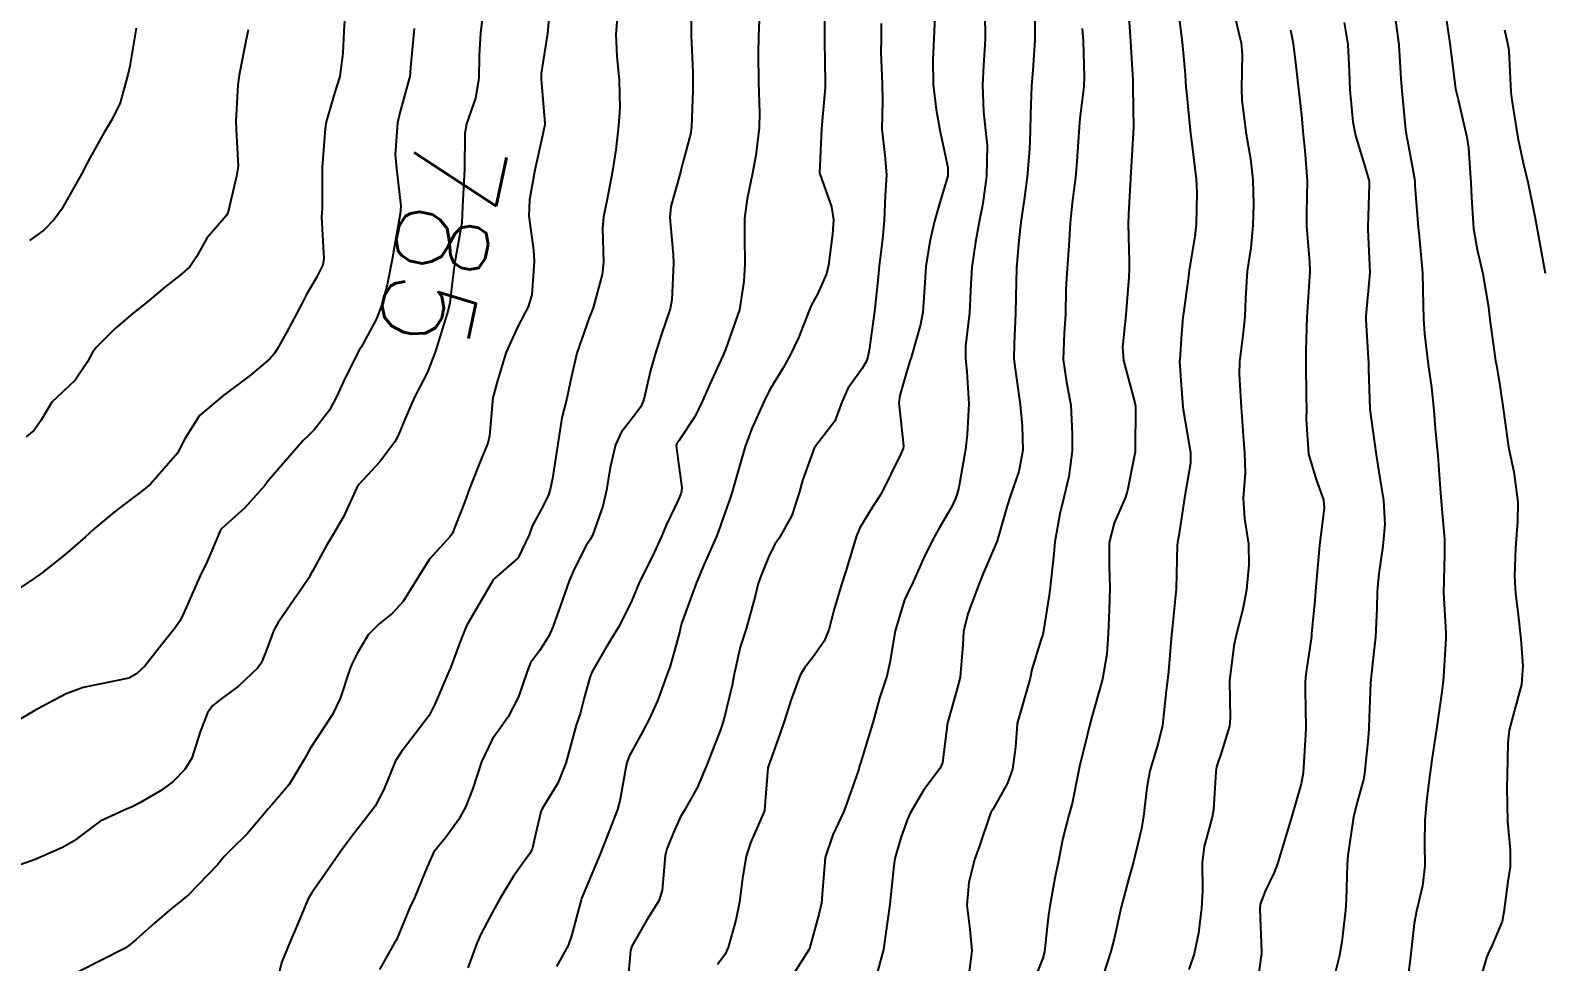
# Model space of a CAD drawing. Header units: metres. Extents: x 318500 to 325275, y 7408834 to 7428799.
# Drawn here: x 319834.5 to 319900.8, y 7411024 to 7411064.9 of the extents above; entities that cross this region are included whole.
import ezdxf
from ezdxf.enums import TextEntityAlignment as Align

# ---------------------------------------------------------------- set-up
doc = ezdxf.new("R2010")
doc.units = ezdxf.units.M
doc.header["$MEASUREMENT"] = 0
for name, color, linetype in [('Cotas', 45, 'Continuous'), ('Curvas de Nivel 1m', 11, 'Continuous'), ('Curvas de Nivel 5m', 15, 'Continuous')]:
    doc.layers.add(name, color=color, linetype=linetype)
doc.styles.add('Style-STANDARD', font='STANDARD.shx')

msp = doc.modelspace()

# ---------------------------------------------------------------- linework, layer by layer
at = {"layer": 'Curvas de Nivel 1m', "flags": 128}
for points, elevation in [([(319857.373, 7411066.768), (319857.19, 7411064.77), (319856.919, 7411063.026), (319856.916, 7411062.773), (319857.082, 7411060.829), (319857.079, 7411060.771), (319856.726, 7411059.164), (319856.641, 7411058.775), (319856.398, 7411057.476), (319856.377, 7411056.777), (319856.579, 7411055.263), (319856.611, 7411054.774), (319856.504, 7411053.31), (319856.344, 7411052.777), (319855.892, 7411051.91), (319855.382, 7411050.786), (319855.285, 7411050.508), (319854.99, 7411049.484), (319854.83, 7411048.944), (319854.797, 7411048.793), (319854.639, 7411047.11), (319854.568, 7411046.796), (319854.305, 7411046.161), (319853.768, 7411044.807), (319853.549, 7411044.182), (319853.013, 7411042.818), (319852.964, 7411042.754), (319852.898, 7411042.684), (319852.016, 7411041.7), (319851.477, 7411040.841), (319850.86, 7411039.845), (319850.382, 7411039.327), (319849.798, 7411038.861), (319849.325, 7411038.383), (319848.83, 7411037.557), (319848.605, 7411037.092), (319848.52, 7411036.875), (319848.093, 7411035.588), (319847.747, 7411034.886), (319846.775, 7411033.384), (319846.505, 7411032.904), (319845.857, 7411031.81), (319845.107, 7411030.925), (319844.929, 7411030.735), (319844.734, 7411030.503), (319844.015, 7411029.643), (319843.285, 7411028.944), (319843.003, 7411028.651), (319842.703, 7411028.286), (319841.433, 7411026.969), (319841.024, 7411026.636), (319840.681, 7411026.365), (319839.936, 7411025.726), (319839.13, 7411025.003), (319838.879, 7411024.784), (319838.654, 7411024.632), (319837.589, 7411024.077), (319836.639, 7411023.599)], 784), ([(319863.486, 7411066.416), (319863.504, 7411064.685), (319863.569, 7411063.079), (319863.577, 7411062.684), (319863.572, 7411062.276), (319863.516, 7411060.684), (319863.464, 7411060.356), (319863.115, 7411059.052), (319863.04, 7411058.761), (319863.024, 7411058.691), (319862.609, 7411057.181), (319862.558, 7411056.695), (319862.707, 7411055.052), (319862.725, 7411054.693), (319862.651, 7411053.079), (319862.579, 7411052.695), (319862.187, 7411051.53), (319861.913, 7411050.701), (319861.713, 7411049.989), (319861.423, 7411048.706), (319861.289, 7411048.393), (319860.969, 7411047.96), (319860.423, 7411047.253), (319860.178, 7411046.722), (319859.944, 7411045.729), (319859.78, 7411044.727), (319859.622, 7411044.027), (319859.162, 7411042.736), (319859.066, 7411042.568), (319858.893, 7411042.3), (319858.358, 7411041.268), (319858.15, 7411040.751), (319857.765, 7411039.663), (319857.443, 7411038.761), (319857.26, 7411038.347), (319856.834, 7411037.677), (319856.447, 7411037.152), (319856.298, 7411036.775), (319855.926, 7411035.655), (319855.466, 7411034.783), (319855.184, 7411034.388), (319854.78, 7411033.81), (319854.298, 7411032.797), (319853.915, 7411031.64), (319853.59, 7411030.807), (319853.287, 7411030.256), (319852.72, 7411029.461), (319852.417, 7411029.122), (319852.191, 7411028.828), (319851.814, 7411027.946), (319851.35, 7411026.84), (319851.141, 7411026.386), (319850.666, 7411025.246), (319850.547, 7411024.966), (319850.483, 7411024.852), (319849.811, 7411023.69)], 782), ([(319848.308, 7411065.779), (319848.252, 7411064.884), (319848.202, 7411063.907), (319848.071, 7411062.886), (319847.855, 7411062.194), (319847.469, 7411060.895), (319847.426, 7411060.606), (319847.306, 7411058.897), (319847.299, 7411057.104), (319847.28, 7411056.897), (319847.278, 7411056.706), (319847.379, 7411054.895), (319847.332, 7411054.62), (319847.048, 7411054.071), (319846.619, 7411053.324), (319846.409, 7411052.909), (319845.715, 7411051.618), (319845.321, 7411050.925), (319845.203, 7411050.731), (319845.003, 7411050.496), (319844.156, 7411049.775), (319843.045, 7411048.949), (319843.008, 7411048.921), (319842.979, 7411048.897), (319841.923, 7411048.009), (319841.275, 7411046.975), (319840.944, 7411046.357), (319839.771, 7411044.997), (319839.307, 7411044.621), (319838.92, 7411044.334), (319838.168, 7411043.761), (319837.287, 7411043.026), (319837.082, 7411042.844), (319836.895, 7411042.669), (319836.019, 7411041.906), (319834.946, 7411041.059), (319834.869, 7411041.002), (319834.67, 7411040.865), (319832.856, 7411039.645)], 787), ([(319878.583, 7411065.849), (319878.586, 7411064.479), (319878.501, 7411063.159), (319878.445, 7411062.481), (319878.393, 7411061.24), (319878.384, 7411060.481), (319878.354, 7411059.703), (319878.245, 7411058.483), (319878.111, 7411057.479), (319877.972, 7411056.487), (319877.882, 7411055.684), (319877.783, 7411054.489), (319877.745, 7411053.194), (319877.74, 7411052.489), (319877.676, 7411051.146), (319877.665, 7411050.49), (319877.759, 7411049.729), (319877.946, 7411048.486), (319878.031, 7411047.545), (319878.053, 7411046.484), (319877.885, 7411045.547), (319877.52, 7411044.491), (319877.372, 7411044.045), (319876.926, 7411042.5), (319876.921, 7411042.478), (319876.899, 7411042.434), (319876.319, 7411041.067), (319876.099, 7411040.512), (319875.641, 7411039.302), (319875.453, 7411038.521), (319875.425, 7411037.937), (319875.313, 7411036.523), (319875.209, 7411036.129), (319874.792, 7411034.669), (319874.762, 7411034.558), (319874.754, 7411034.53), (319874.538, 7411032.766), (319874.433, 7411032.533), (319873.718, 7411031.578), (319873.108, 7411030.546), (319872.994, 7411030.289), (319872.725, 7411029.517), (319872.5, 7411028.766), (319872.444, 7411028.554), (319872.399, 7411028.246), (319872.215, 7411026.557), (319872.037, 7411025.192), (319871.944, 7411024.561), (319871.664, 7411023.545)], 776), ([(319882.685, 7411065.898), (319882.786, 7411064.426), (319882.882, 7411062.716), (319882.892, 7411062.424), (319882.913, 7411060.654), (319882.902, 7411060.424), (319882.881, 7411060.167), (319882.783, 7411058.425), (319882.696, 7411056.826), (319882.685, 7411056.426), (319882.724, 7411054.766), (319882.723, 7411054.425), (319882.706, 7411054.075), (319882.578, 7411052.427), (319882.441, 7411051.007), (319882.474, 7411050.428), (319882.982, 7411048.562), (319883, 7411048.42), (319882.986, 7411046.445), (319882.983, 7411046.42), (319882.983, 7411046.396), (319882.958, 7411046.268), (319882.648, 7411044.711), (319882.563, 7411044.425), (319882.071, 7411043.274), (319881.85, 7411042.436), (319881.854, 7411041.399), (319881.88, 7411040.435), (319881.843, 7411039.458), (319881.804, 7411038.436), (319881.742, 7411037.53), (319881.558, 7411036.439), (319881.071, 7411034.722), (319880.996, 7411034.447), (319880.781, 7411033.538), (319880.559, 7411032.665), (319880.513, 7411032.453), (319880.229, 7411030.974), (319880.081, 7411030.457), (319879.807, 7411029.376), (319879.618, 7411028.461), (319879.464, 7411027.701), (319879.249, 7411026.464), (319879.178, 7411025.969), (319879.003, 7411024.467), (319878.94, 7411024.183), (319878.645, 7411023.459)], 774), ([(319884.846, 7411066.025), (319885.049, 7411064.392), (319885.179, 7411062.97), (319885.217, 7411062.39), (319885.224, 7411062.334), (319885.419, 7411060.387), (319885.462, 7411060.061), (319885.669, 7411058.385), (319885.702, 7411057.793), (319885.668, 7411056.384), (319885.602, 7411055.865), (319885.366, 7411054.387), (319885.331, 7411054.113), (319885.096, 7411052.389), (319885.087, 7411052.342), (319885.028, 7411051.573), (319884.944, 7411050.458), (319884.94, 7411050.391), (319884.997, 7411049.55), (319885.08, 7411048.389), (319885.099, 7411048.269), (319885.426, 7411046.385), (319885.418, 7411045.92), (319885.152, 7411044.388), (319885.122, 7411044.193), (319884.905, 7411042.738), (319884.853, 7411042.438), (319884.845, 7411042.391), (319884.84, 7411042.331), (319884.784, 7411040.391), (319884.61, 7411038.637), (319884.586, 7411038.394), (319884.455, 7411036.767), (319884.41, 7411036.396), (319884.354, 7411035.935), (319884.188, 7411034.399), (319884.005, 7411033.618), (319883.638, 7411032.407), (319883.5, 7411031.668), (319883.36, 7411030.411), (319883.267, 7411029.877), (319882.919, 7411028.417), (319882.702, 7411027.641), (319882.372, 7411026.425), (319882.061, 7411025.037), (319881.9, 7411024.431), (319881.603, 7411023.479)], 773), ([(319887.218, 7411066.176), (319887.558, 7411064.719), (319887.636, 7411064.363), (319887.683, 7411063.872), (319887.655, 7411062.363), (319887.674, 7411061.851), (319887.867, 7411060.359), (319888.051, 7411059.278), (319888.162, 7411058.354), (319888.181, 7411057.277), (319888.159, 7411056.354), (319888.061, 7411055.369), (319887.907, 7411054.357), (319887.828, 7411053.138), (319887.806, 7411052.359), (319887.737, 7411051.652), (319887.571, 7411050.362), (319887.55, 7411049.814), (319887.64, 7411048.36), (319887.733, 7411047.124), (319887.794, 7411046.357), (319887.813, 7411045.491), (319887.733, 7411044.358), (319887.794, 7411043.479), (319887.972, 7411042.354), (319887.987, 7411041.45), (319887.877, 7411040.355), (319887.72, 7411039.504), (319887.42, 7411038.361), (319887.314, 7411037.891), (319887.138, 7411036.365), (319887.165, 7411034.726), (319887.138, 7411034.365), (319886.783, 7411033.229), (319886.567, 7411032.579), (319886.527, 7411032.372), (319886.424, 7411030.694), (319886.374, 7411030.374), (319886.02, 7411029.084), (319885.93, 7411028.378), (319885.94, 7411027.135), (319885.895, 7411026.378), (319885.766, 7411025.287), (319885.578, 7411024.381), (319885.347, 7411023.685)], 772), ([(319860.27, 7411065.658), (319860.193, 7411064.725), (319860.239, 7411063.782), (319860.334, 7411062.723), (319860.362, 7411061.512), (319860.312, 7411060.722), (319860.186, 7411059.662), (319860.042, 7411058.726), (319859.794, 7411057.426), (319859.649, 7411056.732), (319859.606, 7411056.208), (319859.645, 7411054.731), (319859.591, 7411054.193), (319859.192, 7411052.738), (319859.026, 7411052.298), (319858.478, 7411050.748), (319858.209, 7411049.534), (319858.034, 7411048.754), (319857.824, 7411047.9), (319857.647, 7411046.76), (319857.406, 7411045.234), (319857.31, 7411044.764), (319857.218, 7411044.473), (319856.917, 7411043.878), (319856.526, 7411043.154), (319856.389, 7411042.775), (319855.9, 7411041.765), (319854.871, 7411040.855), (319854.836, 7411040.825), (319854.808, 7411040.791), (319854.713, 7411040.637), (319853.658, 7411038.808), (319853.419, 7411038.233), (319852.892, 7411036.819), (319852.867, 7411036.771), (319852.818, 7411036.663), (319852.266, 7411035.36), (319851.994, 7411034.832), (319850.774, 7411033.224), (319850.518, 7411032.853), (319850.014, 7411031.594), (319849.628, 7411030.861), (319849.243, 7411030.354), (319848.722, 7411029.688), (319848.371, 7411029.22), (319848.126, 7411028.879), (319846.845, 7411027.051), (319846.745, 7411026.899), (319846.726, 7411026.863), (319846.688, 7411026.784), (319846.123, 7411025.454), (319845.893, 7411024.912), (319845.535, 7411024.029), (319845.251, 7411022.921)], 783), ([(319866.484, 7411065.358), (319866.456, 7411064.641), (319866.436, 7411063.895), (319866.452, 7411062.641), (319866.5, 7411061.289), (319866.483, 7411060.64), (319866.338, 7411059.426), (319866.194, 7411058.644), (319865.962, 7411057.51), (319865.841, 7411056.649), (319865.834, 7411055.893), (319865.851, 7411054.648), (319865.815, 7411053.882), (319865.615, 7411052.651), (319865.012, 7411050.905), (319864.898, 7411050.662), (319864.302, 7411049.359), (319864.017, 7411048.674), (319863.675, 7411047.974), (319862.953, 7411046.897), (319862.87, 7411046.772), (319862.846, 7411046.691), (319862.942, 7411045.903), (319863.094, 7411044.85), (319863.076, 7411044.688), (319863.042, 7411044.574), (319862.924, 7411044.292), (319862.407, 7411043.196), (319862.2, 7411042.697), (319861.78, 7411041.807), (319861.235, 7411040.706), (319861.124, 7411040.451), (319860.861, 7411039.819), (319860.302, 7411038.718), (319859.759, 7411037.803), (319859.143, 7411036.735), (319859.048, 7411036.505), (319858.803, 7411035.618), (319858.622, 7411034.914), (319858.566, 7411034.743), (319858.457, 7411034.416), (319857.995, 7411032.752), (319857.65, 7411031.863), (319856.975, 7411030.766), (319856.901, 7411030.604), (319856.726, 7411029.864), (319856.52, 7411028.965), (319856.424, 7411028.773), (319855.702, 7411027.778), (319855.094, 7411026.786), (319854.951, 7411026.522), (319854.678, 7411026.022), (319854.256, 7411025.207), (319854.079, 7411024.799), (319853.691, 7411023.758)], 781), ([(319871.847, 7411065.211), (319871.843, 7411064.57), (319871.827, 7411063.934), (319871.881, 7411062.569), (319871.903, 7411061.824), (319871.876, 7411060.569), (319871.994, 7411059.432), (319872.078, 7411058.566), (319872.015, 7411057.658), (319871.967, 7411056.567), (319871.904, 7411055.741), (319871.754, 7411054.57), (319871.695, 7411053.926), (319871.554, 7411052.572), (319871.311, 7411050.873), (319871.25, 7411050.576), (319871.189, 7411050.396), (319871.002, 7411050.067), (319870.381, 7411049.197), (319870.115, 7411048.593), (319869.801, 7411047.764), (319868.951, 7411046.656), (319868.93, 7411046.631), (319868.919, 7411046.61), (319868.393, 7411045.158), (319868.235, 7411044.617), (319867.92, 7411043.615), (319867.363, 7411042.625), (319867.17, 7411042.353), (319866.887, 7411041.785), (319866.559, 7411040.95), (319866.447, 7411040.636), (319866.302, 7411040.077), (319865.917, 7411038.644), (319865.654, 7411037.832), (319865.393, 7411036.651), (319865.302, 7411036.164), (319864.937, 7411034.658), (319864.785, 7411034.206), (319864.193, 7411032.669), (319863.763, 7411031.667), (319863.208, 7411030.683), (319863.038, 7411030.383), (319862.725, 7411029.7), (319862.427, 7411028.98), (319862.355, 7411028.694), (319862.233, 7411027.157), (319862.079, 7411026.696), (319861.536, 7411025.843), (319860.896, 7411024.708), (319860.843, 7411024.523), (319860.678, 7411022.71)], 779), ([(319874.2, 7411065.55), (319874.157, 7411064.54), (319874.112, 7411063.615), (319874.121, 7411062.54), (319874.255, 7411061.437), (319874.422, 7411060.537), (319874.768, 7411058.889), (319874.765, 7411058.534), (319874.385, 7411057.253), (319874.177, 7411056.539), (319873.975, 7411055.642), (319873.805, 7411054.543), (319873.751, 7411053.842), (319873.663, 7411052.544), (319873.562, 7411052.007), (319873.153, 7411050.549), (319873.12, 7411050.437), (319873.002, 7411050.049), (319872.655, 7411048.885), (319872.611, 7411048.556), (319872.823, 7411046.681), (319872.806, 7411046.552), (319872.686, 7411046.292), (319871.834, 7411044.566), (319871.476, 7411044.018), (319870.908, 7411043.081), (319870.755, 7411042.729), (319870.709, 7411042.583), (319870.296, 7411041.172), (319870.102, 7411040.592), (319869.775, 7411039.512), (319869.545, 7411038.6), (319869.338, 7411038.107), (319868.831, 7411037.372), (319868.492, 7411036.946), (319868.291, 7411036.615), (319867.889, 7411035.534), (319867.602, 7411034.622), (319867.389, 7411034.019), (319866.89, 7411032.629), (319866.871, 7411032.527), (319866.747, 7411031.067), (319866.714, 7411030.657), (319866.707, 7411030.63), (319866.107, 7411029.251), (319865.913, 7411028.642), (319865.754, 7411027.698), (319865.616, 7411026.646), (319865.466, 7411025.861), (319865.123, 7411024.653), (319864.972, 7411024.339), (319864.649, 7411023.904)], 778), ([(319876.394, 7411065.695), (319876.403, 7411064.512), (319876.33, 7411063.366), (319876.285, 7411062.513), (319876.325, 7411061.34), (319876.427, 7411060.511), (319876.489, 7411059.865), (319876.459, 7411058.51), (319876.3, 7411057.314), (319876.14, 7411056.514), (319875.982, 7411055.61), (319875.824, 7411054.519), (319875.78, 7411053.788), (319875.718, 7411052.52), (319875.546, 7411051.053), (319875.535, 7411050.522), (319875.605, 7411049.917), (319875.687, 7411048.519), (319875.608, 7411047.169), (319875.539, 7411046.521), (319875.252, 7411044.842), (319875.165, 7411044.526), (319875.099, 7411044.356), (319874.922, 7411043.99), (319874.385, 7411043.058), (319874.089, 7411042.538), (319873.705, 7411041.725), (319873.168, 7411040.547), (319873.066, 7411040.35), (319872.864, 7411039.909), (319872.451, 7411038.556), (319872.225, 7411037.163), (319872.082, 7411036.561), (319871.773, 7411035.598), (319871.494, 7411034.569), (319870.936, 7411032.742), (319870.881, 7411032.578), (319870.858, 7411032.489), (319870.764, 7411032.191), (319870.339, 7411030.993), (319870.183, 7411030.588), (319869.72, 7411029.6), (319869.38, 7411028.6), (319869.268, 7411027.173), (319869.217, 7411026.602), (319869.123, 7411026.164), (319868.689, 7411024.61), (319868.68, 7411024.589), (319868.659, 7411024.555), (319867.9, 7411023.359)], 777), ([(319894.399, 7411065.459), (319894.562, 7411064.27), (319894.659, 7411062.786), (319894.691, 7411062.267), (319894.857, 7411060.552), (319894.901, 7411060.264), (319894.94, 7411060.065), (319895.128, 7411059.039), (319895.253, 7411058.39), (319895.266, 7411058.258), (319895.274, 7411058.101), (319895.42, 7411056.255), (319895.46, 7411055.879), (319895.599, 7411054.252), (319895.634, 7411052.84), (319895.644, 7411052.251), (319895.684, 7411051.596), (319895.857, 7411050.247), (319896.003, 7411049.237), (319896.094, 7411048.243), (319896.163, 7411047.434), (319896.276, 7411046.24), (319896.377, 7411044.8), (319896.426, 7411044.238), (319896.564, 7411042.576), (319896.574, 7411042.235), (319896.564, 7411041.902), (319896.527, 7411040.235), (319896.625, 7411038.462), (319896.631, 7411038.233), (319896.528, 7411036.531), (319896.5, 7411036.235), (319896.459, 7411035.878), (319896.224, 7411034.239), (319896.025, 7411032.998), (319895.921, 7411032.243), (319895.796, 7411031.203), (319895.708, 7411030.245), (319895.697, 7411029.213), (319895.705, 7411028.245), (319895.597, 7411027.356), (319895.334, 7411026.25), (319895.232, 7411025.701), (319895.081, 7411024.254), (319894.854, 7411022.468)], 769), ([(319896.613, 7411065.638), (319896.813, 7411064.236), (319897.058, 7411062.345), (319897.079, 7411062.231), (319897.165, 7411061.871), (319897.549, 7411060.226), (319897.624, 7411059.736), (319897.726, 7411058.224), (319897.756, 7411057.578), (319897.849, 7411056.222), (319898.008, 7411055.288), (319898.255, 7411054.218), (319898.502, 7411052.758), (319898.566, 7411052.215), (319898.812, 7411050.413), (319898.849, 7411050.212), (319898.997, 7411049.321), (319899.155, 7411048.207), (319899.379, 7411046.619), (319899.46, 7411046.202), (319899.613, 7411045.537), (319899.788, 7411044.197), (319899.767, 7411043.347), (319899.679, 7411042.198), (319899.641, 7411040.953), (319899.689, 7411040.198), (319899.805, 7411039.257), (319899.913, 7411038.194), (319900.007, 7411037.018), (319899.954, 7411036.193), (319899.63, 7411035.019), (319899.411, 7411034.201), (319899.355, 7411033.638), (319899.316, 7411032.202), (319899.301, 7411031.663), (319899.333, 7411030.201), (319899.457, 7411028.928), (319899.45, 7411028.199), (319899.356, 7411027.555), (319899.18, 7411026.203), (319899.095, 7411025.793), (319898.668, 7411024.752), (319898.484, 7411024.39), (319898.412, 7411024.212), (319898.019, 7411022.843)], 768), ([(319851.337, 7411064.992), (319851.319, 7411064.848), (319851.174, 7411063.264), (319851.143, 7411062.878), (319851.137, 7411062.85), (319850.711, 7411061.29), (319850.61, 7411060.855), (319850.511, 7411059.464), (319850.563, 7411058.855), (319850.751, 7411057.195), (319850.732, 7411056.854), (319850.472, 7411055.453), (319850.378, 7411054.857), (319850.156, 7411053.746), (319849.919, 7411052.861), (319849.666, 7411052.221), (319849.011, 7411051.01), (319848.93, 7411050.871), (319848.276, 7411049.595), (319847.966, 7411048.885), (319847.618, 7411048.243), (319846.957, 7411047.396), (319846.713, 7411047.144), (319846.473, 7411046.907), (319844.932, 7411045.133), (319844.845, 7411045.016), (319844.781, 7411044.931), (319843.899, 7411043.956), (319842.901, 7411043.039), (319842.856, 7411042.995), (319842.825, 7411042.951), (319842.248, 7411041.591), (319841.94, 7411040.964), (319841.229, 7411039.349), (319841.049, 7411038.977), (319840.971, 7411038.855), (319840.846, 7411038.692), (319840.086, 7411037.736), (319839.509, 7411037), (319839.156, 7411036.663), (319838.812, 7411036.482), (319837.599, 7411036.231), (319836.806, 7411036.065), (319836.058, 7411035.784), (319834.791, 7411035.123), (319834.753, 7411035.098), (319834.687, 7411035.062), (319832.779, 7411033.941)], 786), ([(319844.055, 7411064.941), (319843.906, 7411064.219), (319843.664, 7411062.945), (319843.596, 7411062.513), (319843.504, 7411060.946), (319843.524, 7411060.557), (319843.613, 7411058.945), (319843.541, 7411058.511), (319843.175, 7411056.949), (319843.157, 7411056.881), (319843.087, 7411056.765), (319842.243, 7411055.791), (319841.782, 7411054.969), (319841.496, 7411054.531), (319841.047, 7411054.145), (319840.395, 7411053.634), (319839.633, 7411053.001), (319839.025, 7411052.517), (319838.212, 7411051.824), (319837.408, 7411051.026), (319837.239, 7411050.795), (319837, 7411050.365), (319836.461, 7411049.564), (319835.917, 7411049.046), (319835.437, 7411048.589), (319834.961, 7411047.806), (319834.661, 7411047.358), (319834.305, 7411047.07)], 788), ([(319839.142, 7411065.01), (319838.851, 7411063.335), (319838.788, 7411063.014), (319838.431, 7411061.737), (319838.084, 7411061.021), (319837.726, 7411060.429), (319837.115, 7411059.332), (319837.008, 7411059.135), (319836.956, 7411059.032), (319836.804, 7411058.731), (319835.861, 7411057.048), (319835.529, 7411056.608), (319835.076, 7411056.142), (319834.449, 7411055.69)], 789), ([(319889.806, 7411064.931), (319889.933, 7411064.329), (319890.029, 7411063.485), (319890.162, 7411062.325), (319890.285, 7411061.191), (319890.367, 7411060.322), (319890.445, 7411059.633), (319890.541, 7411058.319), (319890.504, 7411056.914), (319890.51, 7411056.319), (319890.648, 7411054.734), (319890.663, 7411054.316), (319890.632, 7411053.893), (319890.53, 7411052.318), (319890.483, 7411050.853), (319890.476, 7411050.318), (319890.495, 7411048.81), (319890.505, 7411048.317), (319890.495, 7411047.837), (319890.592, 7411046.316), (319890.943, 7411045.153), (319891.262, 7411044.307), (319891.294, 7411043.936), (319891.087, 7411042.308), (319891.068, 7411042.138), (319890.91, 7411040.31), (319890.907, 7411040.282), (319890.874, 7411039.896), (319890.737, 7411038.426), (319890.724, 7411038.312), (319890.482, 7411036.658), (319890.446, 7411036.316), (319890.454, 7411035.953), (319890.483, 7411034.315), (319890.474, 7411033.993), (319890.37, 7411032.316), (319890.282, 7411031.837), (319889.844, 7411030.323), (319889.463, 7411029.064), (319889.235, 7411028.332), (319889.097, 7411027.952), (319888.702, 7411027.12), (319888.479, 7411026.558), (319888.46, 7411026.343), (319888.54, 7411024.464), (319888.532, 7411024.342), (319888.512, 7411024.196), (319888.26, 7411022.346)], 771), ([(319899.207, 7411064.93), (319899.338, 7411064.344), (319899.362, 7411064.208), (319899.39, 7411064.014), (319899.481, 7411062.205), (319899.519, 7411061.851), (319899.788, 7411060.2), (319900.026, 7411059.094), (319900.249, 7411058.193), (319900.539, 7411056.748), (319900.637, 7411056.187), (319900.986, 7411054.256)], 767)]:
    msp.add_lwpolyline(points, dxfattribs=dict(at, elevation=elevation))
at = {"layer": 'Curvas de Nivel 5m', "flags": 128}
for points, elevation in [([(319869.359, 7411066.608), (319869.348, 7411064.754), (319869.351, 7411064.608), (319869.356, 7411064.449), (319869.385, 7411062.607), (319869.376, 7411062.398), (319869.225, 7411060.609), (319869.138, 7411058.637), (319869.143, 7411058.61), (319869.666, 7411057.169), (319869.753, 7411056.6), (319869.71, 7411055.971), (319869.53, 7411054.603), (319869.441, 7411054.218), (319869.041, 7411053.336), (319868.787, 7411052.86), (319868.68, 7411052.613), (319868.218, 7411051.418), (319867.837, 7411050.622), (319867.535, 7411050.092), (319866.988, 7411049.194), (319866.795, 7411048.82), (319866.705, 7411048.634), (319866.163, 7411047.441), (319865.868, 7411046.646), (319865.447, 7411045.165), (319865.303, 7411044.654), (319865.208, 7411044.374), (319864.913, 7411043.554), (319864.684, 7411042.882), (319864.603, 7411042.664), (319864.075, 7411041.479), (319863.727, 7411040.677), (319863.09, 7411038.924), (319863.029, 7411038.687), (319862.995, 7411038.54), (319862.839, 7411037.942), (319862.556, 7411036.961), (319862.462, 7411036.694), (319862.014, 7411035.485), (319861.674, 7411034.701), (319861.363, 7411034.125), (319860.774, 7411033.06), (319860.658, 7411032.712), (319860.365, 7411031.096), (319860.26, 7411030.717), (319859.837, 7411029.609), (319859.492, 7411028.728), (319858.691, 7411026.803), (319858.666, 7411026.74), (319858.25, 7411025.163), (319858.098, 7411024.748), (319857.585, 7411023.817)], 780), ([(319854.391, 7411065.986), (319854.245, 7411064.804), (319854.19, 7411063.815), (319854.183, 7411062.805), (319854.029, 7411061.935), (319853.638, 7411060.813), (319853.566, 7411060.381), (319853.546, 7411058.813), (319853.465, 7411057.186), (319853.451, 7411056.815), (319853.429, 7411056.471), (319853.135, 7411054.819), (319853.125, 7411054.753), (319853.051, 7411054.201), (319852.907, 7411052.947), (319852.881, 7411052.822), (319852.828, 7411052.623), (319852.277, 7411050.831), (319851.919, 7411049.914), (319851.371, 7411048.844), (319851.245, 7411048.577), (319850.966, 7411047.907), (319850.655, 7411047.152), (319850.497, 7411046.855), (319849.829, 7411045.973), (319848.931, 7411044.996), (319848.841, 7411044.871), (319848.232, 7411043.559), (319847.845, 7411042.886), (319847.484, 7411042.298), (319846.874, 7411041.18), (319846.777, 7411040.996), (319846.727, 7411040.902), (319846.448, 7411040.488), (319845.366, 7411038.922), (319845.186, 7411038.584), (319844.83, 7411037.628), (319844.618, 7411037.137), (319844.478, 7411036.933), (319843.627, 7411036.123), (319842.798, 7411035.516), (319842.488, 7411035.262), (319842.268, 7411034.958), (319841.948, 7411034.128), (319841.579, 7411032.968), (319841.266, 7411032.469), (319840.754, 7411031.944), (319840.199, 7411031.538), (319839.292, 7411031.002), (319838.927, 7411030.818), (319838.736, 7411030.742), (319837.551, 7411030.199), (319836.718, 7411029.573), (319836.418, 7411029.331), (319835.902, 7411029.042), (319834.705, 7411028.522), (319833.835, 7411028.207)], 785), ([(319892.165, 7411065.256), (319892.333, 7411064.299), (319892.382, 7411063.098), (319892.411, 7411062.298), (319892.55, 7411060.895), (319892.66, 7411060.295), (319893.125, 7411058.752), (319893.234, 7411058.401), (319893.256, 7411058.288), (319893.261, 7411058.144), (319893.206, 7411056.288), (319893.21, 7411056.166), (319893.294, 7411054.286), (319893.118, 7411052.366), (319893.114, 7411052.289), (319893.118, 7411052.21), (319893.228, 7411050.287), (319893.232, 7411050.061), (319893.286, 7411048.285), (319893.494, 7411046.811), (319893.572, 7411046.281), (319893.688, 7411045.54), (319893.898, 7411044.275), (319893.951, 7411043.238), (319893.859, 7411042.276), (319893.687, 7411041.077), (319893.619, 7411040.279), (319893.596, 7411039.552), (319893.538, 7411038.28), (319893.472, 7411037.65), (319893.322, 7411036.282), (319893.263, 7411034.742), (319893.253, 7411034.283), (319893.222, 7411033.855), (319893.064, 7411032.286), (319893.017, 7411032.035), (319892.752, 7411031.081), (319892.584, 7411030.45), (319892.555, 7411030.292), (319892.332, 7411028.686), (319892.293, 7411028.294), (319892.247, 7411026.744), (319892.217, 7411026.295), (319892.067, 7411024.898), (319891.963, 7411024.297), (319891.7, 7411023.249)], 770), ([(319880.665, 7411064.996), (319880.706, 7411064.455), (319880.754, 7411062.877), (319880.733, 7411062.454), (319880.565, 7411061.04), (319880.52, 7411060.456), (319880.431, 7411059.153), (319880.368, 7411058.458), (319880.223, 7411057.339), (319880.13, 7411056.46), (319880.077, 7411055.458), (319880.005, 7411054.461), (319879.949, 7411053.563), (319879.931, 7411052.461), (319879.867, 7411051.622), (319879.823, 7411050.462), (319879.981, 7411049.474), (319880.167, 7411048.458), (319880.227, 7411047.198), (319880.218, 7411046.457), (319880.076, 7411045.326), (319879.873, 7411044.461), (319879.683, 7411043.697), (319879.467, 7411042.464), (319879.419, 7411041.94), (319879.264, 7411040.466), (319879.218, 7411040.115), (319878.946, 7411038.469), (319878.93, 7411038.388), (319878.845, 7411038.146), (319878.45, 7411036.851), (319878.375, 7411036.477), (319878.033, 7411035.25), (319877.805, 7411034.485), (319877.735, 7411033.441), (319877.611, 7411032.487), (319877.387, 7411031.864), (319876.743, 7411030.705), (319876.661, 7411030.582), (319876.623, 7411030.502), (319876.147, 7411029.08), (319875.943, 7411028.511), (319875.694, 7411027.509), (319875.607, 7411026.516), (319875.728, 7411025.461), (319875.821, 7411024.513), (319875.682, 7411023.477)], 775)]:
    msp.add_lwpolyline(points, dxfattribs=dict(at, elevation=elevation))

# ---------------------------------------------------------------- texts
at = {"layer": 'Cotas', "style": 'Style-STANDARD'}
msp.add_text('785', height=4, rotation=258.20571, dxfattribs=at).set_placement((319852.569, 7411055.619, 785), align=Align.MIDDLE_CENTER)

doc.saveas('drawing.dxf')
